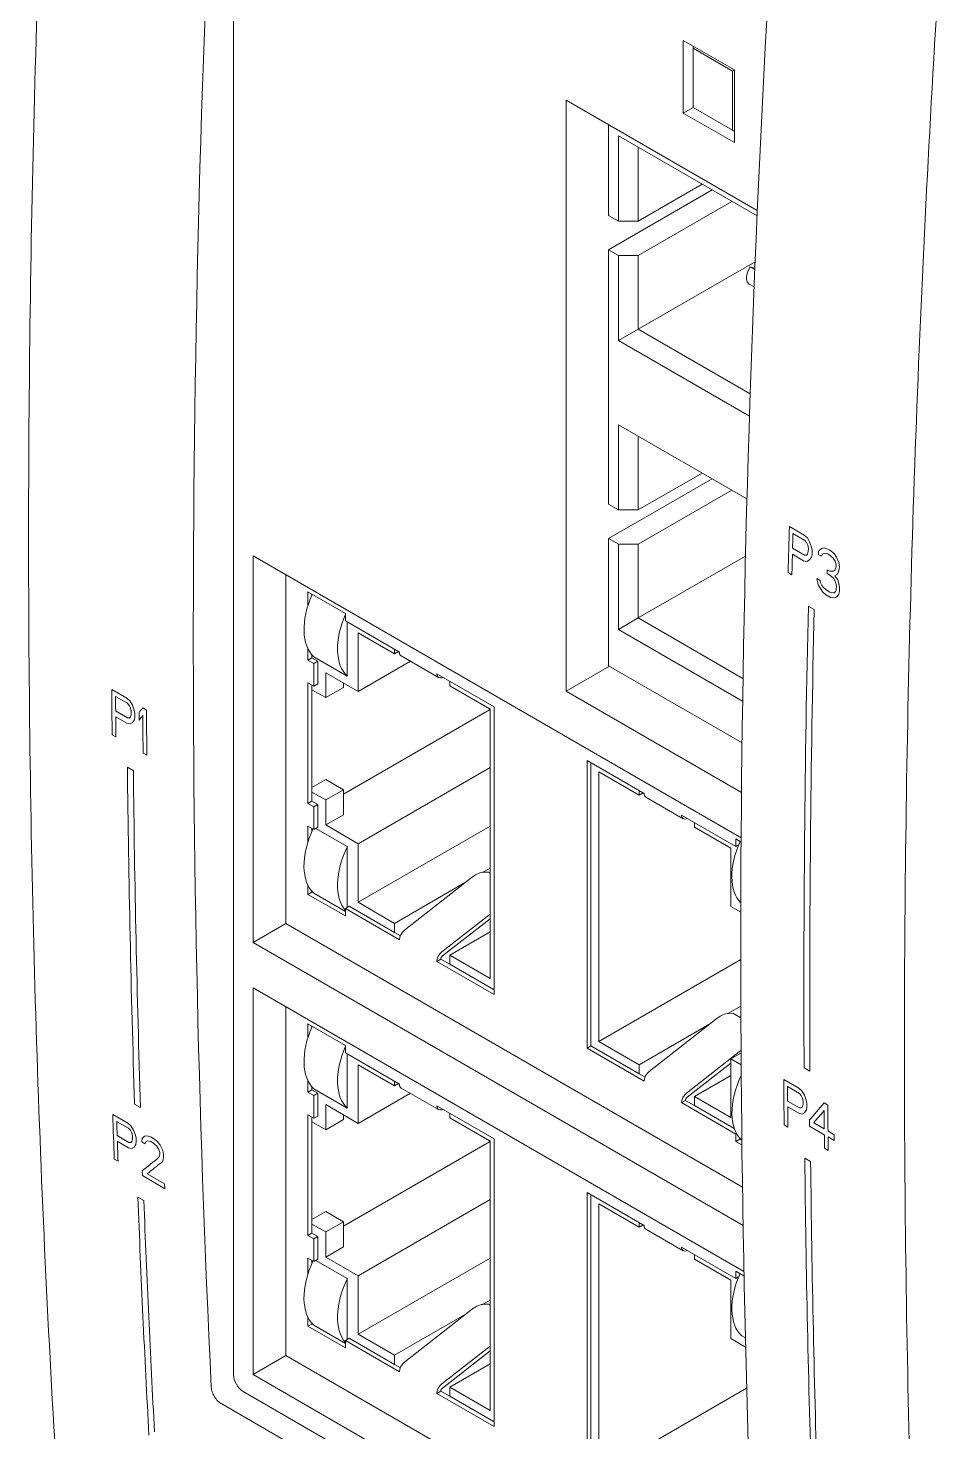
# Model space of a CAD drawing. Header units: inches. Extents: x 9220 to 92460, y -39241 to 4813.
# Drawn here: x 9219.8 to 9252.8, y 4705.9 to 4756.4 of the extents above; entities that cross this region are included whole.
import ezdxf

# ---------------------------------------------------------------- set-up
doc = ezdxf.new("R2010")
doc.units = ezdxf.units.IN
doc.header["$MEASUREMENT"] = 0

# ---------------------------------------------------------------- blocks, each defined once
blk = doc.blocks.new('A$C0f779728')
at = {"lineweight": 0, "extrusion": (-1.66533e-16, 0.816497, 0.57735)}
for p, q in [((2889.403, -499.7902), (2889.403, -502.1979)), ((2890.0391, -500.3118), (2890.0391, -500.4146)), ((2890.1115, -500.3536), (2890.0391, -500.3118)), ((2890.0531, -500.323), (2890.0531, -500.3198)), ((2890.1087, -500.3552), (2890.0531, -500.323)), ((2890.0531, -500.323), (2890.0531, -500.4066)), ((2890.1087, -500.3552), (2890.1115, -500.3536)), ((2890.1087, -500.4388), (2890.1087, -500.3552)), ((2890.1115, -500.4564), (2890.1115, -500.3536)), ((2889.8735, -500.3962), (2889.8735, -501.2319)), ((2890.1437, -500.5522), (2889.8735, -500.3962)), ((2890.0531, -500.4066), (2890.0391, -500.4146)), ((2890.0391, -500.4146), (2890.1115, -500.4564)), ((2890.0531, -500.4066), (2890.1087, -500.4388)), ((2889.9336, -500.5595), (2889.9336, -500.4309)), ((2890.1434, -500.56), (2889.9476, -500.4469)), ((2889.9476, -500.4469), (2889.9476, -500.5675)), ((2890.1087, -500.4388), (2890.1115, -500.4404)), ((2889.9754, -500.463), (2889.9754, -500.5675)), ((2889.9754, -500.5675), (2890.0659, -500.5153)), ((2889.9336, -500.6077), (2890.0798, -500.5233)), ((2889.9754, -500.6157), (2890.1077, -500.5394)), ((2889.9476, -500.5675), (2889.9336, -500.5595)), ((2889.9476, -500.5675), (2889.9754, -500.5675)), ((2889.9476, -500.6157), (2889.9336, -500.6077)), ((2889.9336, -500.9677), (2889.9336, -500.6077)), ((2889.9476, -500.6157), (2889.9476, -500.7363)), ((2889.9476, -500.6157), (2889.9754, -500.6157)), ((2889.9754, -500.6157), (2889.9754, -500.7202)), ((2889.9754, -500.7202), (2890.1406, -500.6248)), ((2890.1334, -500.632), (2890.1311, -500.6369)), ((2890.1403, -500.634), (2890.1334, -500.632)), ((2890.1402, -500.6359), (2890.1334, -500.632)), ((2890.1323, -500.6564), (2890.1392, -500.6604)), ((2889.9476, -500.7363), (2889.9754, -500.7202)), ((2889.9754, -500.7202), (2890.1337, -500.8116)), ((2889.9476, -500.7363), (2890.1326, -500.8431)), ((2890.1291, -500.96), (2889.9476, -500.8552)), ((2889.9476, -500.8552), (2889.9476, -500.9757)), ((2889.9754, -500.8713), (2889.9754, -500.9757)), ((2889.9336, -501.0159), (2890.0798, -500.9315)), ((2889.9754, -500.9757), (2890.0659, -500.9235)), ((2889.9754, -501.024), (2890.1076, -500.9476)), ((2889.9476, -500.9757), (2889.9336, -500.9677)), ((2889.9476, -500.9757), (2889.9754, -500.9757)), ((2890.2102, -501.0113), (2890.1891, -500.9991)), ((2890.1942, -501.0091), (2890.2109, -501.0188)), ((2890.2146, -501.0153), (2890.2102, -501.0113)), ((2889.9476, -501.024), (2889.9336, -501.0159)), ((2889.9336, -501.1959), (2889.9336, -501.0159)), ((2889.9476, -501.024), (2889.9476, -501.1445)), ((2889.9476, -501.024), (2889.9754, -501.024)), ((2889.9754, -501.024), (2889.9754, -501.1284)), ((2890.2104, -501.0396), (2890.1936, -501.0299)), ((2890.2109, -501.0188), (2890.2135, -501.0217)), ((2890.2135, -501.0217), (2890.2152, -501.0255)), ((2890.218, -501.0215), (2890.2146, -501.0153)), ((2890.2152, -501.0255), (2890.216, -501.0302)), ((2890.216, -501.0302), (2890.2159, -501.0343)), ((2890.2205, -501.0285), (2890.218, -501.0215)), ((2890.2213, -501.0332), (2890.2205, -501.0285)), ((2890.2345, -501.03), (2890.2309, -501.0336)), ((2890.2382, -501.0293), (2890.2345, -501.03)), ((2890.2444, -501.0315), (2890.2382, -501.0293)), ((2890.2461, -501.0325), (2890.2444, -501.0315)), ((2890.1208, -501.439), (2889.4309, -501.0407)), ((2889.4309, -501.0407), (2889.4309, -501.5872)), ((2889.9754, -501.1284), (2890.127, -501.0409)), ((2890.1934, -501.0383), (2890.2093, -501.0474)), ((2890.2093, -501.0474), (2890.2137, -501.0486)), ((2890.2131, -501.0397), (2890.2104, -501.0396)), ((2890.2149, -501.038), (2890.2131, -501.0397)), ((2890.2137, -501.0486), (2890.2174, -501.0464)), ((2890.2159, -501.0343), (2890.2149, -501.038)), ((2890.2174, -501.0464), (2890.2202, -501.0424)), ((2890.2202, -501.0424), (2890.2211, -501.0388)), ((2890.2211, -501.0388), (2890.2213, -501.0332)), ((2890.2309, -501.0336), (2890.2298, -501.0386)), ((2890.2298, -501.0386), (2890.2343, -501.0411)), ((2890.2343, -501.0411), (2890.2361, -501.038)), ((2890.2361, -501.038), (2890.2388, -501.0367)), ((2890.2388, -501.0367), (2890.2433, -501.0379)), ((2890.2433, -501.0379), (2890.2468, -501.0399)), ((2890.2523, -501.0374), (2890.2461, -501.0325)), ((2890.2468, -501.0399), (2890.2512, -501.0439)), ((2890.2512, -501.0439), (2890.2538, -501.0482)), ((2890.2557, -501.0422), (2890.2523, -501.0374)), ((2890.2538, -501.0482), (2890.2554, -501.0534)), ((2890.2591, -501.0498), (2890.2557, -501.0422)), ((2890.2598, -501.0559), (2890.2591, -501.0498)), ((2889.4771, -501.5605), (2889.4771, -501.0674)), ((2890.1874, -501.0643), (2890.1927, -501.0674)), ((2890.2427, -501.0601), (2890.2426, -501.0657)), ((2890.2426, -501.0657), (2890.2461, -501.0677)), ((2890.2462, -501.0622), (2890.2427, -501.0601)), ((2890.2461, -501.0677), (2890.2513, -501.0722)), ((2890.2516, -501.0624), (2890.2462, -501.0622)), ((2890.2534, -501.0607), (2890.2516, -501.0624)), ((2890.2532, -501.069), (2890.2568, -501.0669)), ((2890.2575, -501.0743), (2890.2532, -501.069)), ((2890.2553, -501.0561), (2890.2534, -501.0607)), ((2890.2554, -501.0534), (2890.2553, -501.0561)), ((2890.2568, -501.0669), (2890.2587, -501.0637)), ((2890.2587, -501.0637), (2890.2597, -501.0587)), ((2890.2597, -501.0587), (2890.2598, -501.0559)), ((2890.2325, -501.0753), (2890.2281, -501.0728)), ((2890.2281, -501.0728), (2890.2288, -501.0775)), ((2890.2288, -501.0775), (2890.2305, -501.0826)), ((2890.2305, -501.0826), (2890.2331, -501.0869)), ((2890.2333, -501.0786), (2890.2325, -501.0753)), ((2890.2331, -501.0869), (2890.2365, -501.0918)), ((2890.235, -501.0824), (2890.2333, -501.0786)), ((2890.2367, -501.0848), (2890.235, -501.0824)), ((2890.2411, -501.0888), (2890.2367, -501.0848)), ((2890.2464, -501.0918), (2890.2411, -501.0888)), ((2890.2513, -501.0722), (2890.2539, -501.0765)), ((2890.2544, -501.0908), (2890.2526, -501.0926)), ((2890.2539, -501.0765), (2890.2555, -501.083)), ((2890.2554, -501.0886), (2890.2544, -501.0908)), ((2890.2555, -501.083), (2890.2554, -501.0886)), ((2890.2592, -501.0795), (2890.2575, -501.0743)), ((2890.2588, -501.0948), (2890.2598, -501.0911)), ((2890.2599, -501.0856), (2890.2592, -501.0795)), ((2890.2598, -501.0911), (2890.2599, -501.0856)), ((2889.5084, -501.0915), (2889.5613, -501.1221)), ((2889.5084, -501.1109), (2889.5084, -501.0915)), ((2889.514, -501.0948), (2889.514, -501.096)), ((2890.2365, -501.0918), (2890.24, -501.0952)), ((2890.24, -501.0952), (2890.2471, -501.0993)), ((2890.2508, -501.093), (2890.2464, -501.0918)), ((2890.2471, -501.0993), (2890.2506, -501.0999)), ((2890.2506, -501.0999), (2890.2542, -501.0992)), ((2890.2526, -501.0926), (2890.2508, -501.093)), ((2890.2542, -501.0992), (2890.2569, -501.0979)), ((2890.2569, -501.0979), (2890.2588, -501.0948)), ((2889.5613, -501.1221), (2889.5613, -501.1325)), ((2889.9476, -501.1445), (2889.9754, -501.1284)), ((2889.9754, -501.1284), (2890.1235, -501.214)), ((2890.2243, -501.1163), (2890.2159, -501.1115)), ((2889.5613, -501.1325), (2889.6379, -501.1767)), ((2889.5641, -501.2105), (2889.5641, -501.1341)), ((2889.5794, -501.1494), (2889.6309, -501.1791)), ((2889.5794, -501.2322), (2889.5794, -501.1494)), ((2889.9476, -501.1445), (2890.123, -501.2458)), ((2889.5084, -501.188), (2889.5084, -501.1719)), ((2889.514, -501.1848), (2889.5084, -501.188)), ((2889.5084, -501.188), (2889.5167, -501.1928)), ((2889.514, -501.1803), (2889.514, -501.1848)), ((2889.5223, -501.1896), (2889.514, -501.1848)), ((2889.5223, -501.1896), (2889.5167, -501.1928)), ((2889.5641, -501.2105), (2889.5168, -501.1832)), ((2889.5223, -501.1896), (2889.5223, -501.2217)), ((2889.6532, -501.1896), (2889.5794, -501.2322)), ((2889.6309, -501.1727), (2889.6309, -501.1791)), ((2889.6365, -501.1759), (2889.6309, -501.1791)), ((2889.6932, -501.2127), (2889.6403, -501.1821)), ((2889.5168, -501.2249), (2889.5167, -501.1928)), ((2889.5794, -501.2322), (2889.5335, -501.2057)), ((2889.5335, -501.241), (2889.5335, -501.2057)), ((2889.6907, -501.2073), (2889.7715, -501.2539)), ((2889.9348, -501.1966), (2889.8735, -501.2319)), ((2890.1222, -501.3048), (2889.9336, -501.1959)), ((2889.2522, -501.2416), (2889.2311, -501.2294)), ((2889.5084, -501.2201), (2889.5168, -501.2249)), ((2889.5084, -501.3905), (2889.5084, -501.2201)), ((2889.514, -501.2233), (2889.514, -501.2298)), ((2889.514, -501.2298), (2889.5335, -501.241)), ((2889.514, -501.3744), (2889.514, -501.2298)), ((2889.5223, -501.2217), (2889.5168, -501.2249)), ((2889.5585, -501.2266), (2889.5335, -501.241)), ((2889.5585, -501.2201), (2889.5585, -501.2266)), ((2889.6976, -501.2128), (2889.6993, -501.2122)), ((2889.7088, -501.2241), (2889.7088, -501.2177)), ((2889.7088, -501.2241), (2889.7659, -501.2571)), ((2889.2364, -501.2393), (2889.2531, -501.249)), ((2889.2566, -501.2456), (2889.2522, -501.2416)), ((2889.2531, -501.249), (2889.2558, -501.2519)), ((2889.2602, -501.2517), (2889.2566, -501.2456)), ((2889.8735, -501.2319), (2890.1214, -501.3751)), ((2889.2533, -501.2694), (2889.2365, -501.2597)), ((2889.2366, -501.2679), (2889.2525, -501.2771)), ((2889.2559, -501.2696), (2889.2533, -501.2694)), ((2889.2558, -501.2519), (2889.2576, -501.2556)), ((2889.2577, -501.2679), (2889.2559, -501.2696)), ((2889.2576, -501.2556), (2889.2585, -501.2602)), ((2889.2585, -501.2643), (2889.2577, -501.2679)), ((2889.2585, -501.2602), (2889.2585, -501.2643)), ((2889.2629, -501.2587), (2889.2602, -501.2517)), ((2889.2638, -501.2633), (2889.2629, -501.2587)), ((2889.263, -501.2723), (2889.2638, -501.2687)), ((2889.2638, -501.2687), (2889.2638, -501.2633)), ((2889.2801, -501.2585), (2889.2748, -501.2555)), ((2889.5585, -501.3776), (2889.7651, -501.2584)), ((2889.7651, -501.2566), (2889.7651, -501.2584)), ((2889.7651, -501.2584), (2889.7659, -501.2589)), ((2889.7659, -501.2571), (2889.7659, -501.638)), ((2889.7715, -501.2539), (2889.7715, -501.6605)), ((2889.2525, -501.2771), (2889.2569, -501.2782)), ((2889.2569, -501.2782), (2889.2604, -501.2762)), ((2889.2604, -501.2762), (2889.263, -501.2723)), ((2889.2315, -501.2934), (2889.2368, -501.2965)), ((2889.2753, -501.3195), (2889.2806, -501.3225)), ((2889.2615, -501.3441), (2889.2532, -501.3393)), ((2889.7659, -501.3399), (2889.5794, -501.4476)), ((2889.903, -501.3298), (2889.9838, -501.3764)), ((2889.903, -501.7365), (2889.903, -501.3298)), ((2889.9086, -501.333), (2889.9086, -501.7333)), ((2889.9199, -501.346), (2889.9769, -501.3789)), ((2889.9199, -501.7269), (2889.9199, -501.346)), ((2889.5335, -501.3567), (2889.514, -501.368)), ((2889.5585, -501.3712), (2889.5335, -501.3567)), ((2889.514, -501.3873), (2889.5084, -501.3905)), ((2889.5335, -501.3857), (2889.514, -501.3744)), ((2889.514, -501.3744), (2889.514, -501.3873)), ((2889.5223, -501.3921), (2889.514, -501.3873)), ((2889.5585, -501.3712), (2889.5335, -501.3857)), ((2889.5335, -501.421), (2889.5335, -501.3857)), ((2889.5585, -501.3712), (2889.5585, -501.4066)), ((2889.9769, -501.3725), (2889.9769, -501.3789)), ((2889.9825, -501.3757), (2889.9769, -501.3789)), ((2890.0391, -501.4124), (2889.9862, -501.3818)), ((2889.5084, -501.3905), (2889.5168, -501.3953)), ((2889.5223, -501.3921), (2889.5168, -501.3953)), ((2889.5168, -501.4275), (2889.5168, -501.3953)), ((2889.5223, -501.3921), (2889.5223, -501.4243)), ((2889.5585, -501.4066), (2889.5335, -501.421)), ((2890.0366, -501.407), (2890.1133, -501.4513)), ((2889.5084, -501.4226), (2889.5168, -501.4275)), ((2889.5084, -501.4452), (2889.5084, -501.4226)), ((2889.514, -501.4259), (2889.514, -501.4303)), ((2889.5223, -501.4243), (2889.5168, -501.4275)), ((2889.5195, -501.4259), (2889.5641, -501.4516)), ((2889.5335, -501.421), (2889.5794, -501.4476)), ((2889.7659, -501.4226), (2889.5794, -501.5303)), ((2890.0435, -501.4125), (2890.0452, -501.4119)), ((2890.0549, -501.4239), (2890.0549, -501.4175)), ((2890.0549, -501.4239), (2890.1064, -501.4537)), ((2889.5794, -501.5303), (2889.5794, -501.4476)), ((2890.1133, -501.4408), (2890.1208, -501.4451)), ((2890.1133, -501.4513), (2890.1133, -501.4408)), ((2890.1189, -501.444), (2890.1189, -501.4452)), ((2889.5641, -501.5376), (2889.5641, -501.4516)), ((2890.1064, -501.4537), (2890.1064, -501.5364)), ((2890.1174, -501.4489), (2890.1133, -501.4513)), ((2889.7659, -501.4821), (2889.7559, -501.4879)), ((2889.7635, -501.4875), (2889.7571, -501.4878)), ((2889.7659, -501.489), (2889.7635, -501.4875)), ((2889.5084, -501.5191), (2889.5084, -501.5062)), ((2889.7323, -501.5015), (2889.6309, -501.5601)), ((2889.7413, -501.4945), (2889.6448, -501.5699)), ((2889.514, -501.5159), (2889.5084, -501.5191)), ((2889.5613, -501.5496), (2889.5084, -501.5191)), ((2889.514, -501.5147), (2889.514, -501.5159)), ((2889.514, -501.5159), (2889.5168, -501.5175)), ((2889.5613, -501.5432), (2889.5168, -501.5175)), ((2889.5669, -501.536), (2889.5613, -501.5392)), ((2889.5613, -501.5392), (2889.5613, -501.5496)), ((2889.6379, -501.5834), (2889.5613, -501.5392)), ((2889.5669, -501.536), (2889.6309, -501.5729)), ((2889.6309, -501.5601), (2889.5794, -501.5303)), ((2889.7659, -501.5471), (2889.6976, -501.6004)), ((2890.1203, -501.5445), (2890.1064, -501.5364)), ((2889.4309, -501.5872), (2889.4771, -501.5605)), ((2890.1227, -501.9332), (2889.4771, -501.5605)), ((2889.6309, -501.5601), (2889.6309, -501.5729)), ((2889.6986, -501.6062), (2889.7659, -501.5536)), ((2889.4309, -501.5872), (2890.1236, -501.9871)), ((2889.6391, -501.5776), (2889.6309, -501.5729)), ((2889.7659, -501.5721), (2889.7088, -501.6051)), ((2889.7659, -501.638), (2889.7088, -501.6051)), ((2889.7088, -501.6179), (2889.7088, -501.6051)), ((2889.6963, -501.6107), (2889.6907, -501.6139)), ((2889.7715, -501.6605), (2889.6907, -501.6139)), ((2889.7088, -501.6179), (2889.6963, -501.6107)), ((2889.7088, -501.6179), (2889.7715, -501.6541)), ((2890.1203, -501.6112), (2889.9199, -501.7269)), ((2890.1248, -502.0521), (2889.4309, -501.6514)), ((2889.4309, -501.6514), (2889.4309, -502.1979)), ((2889.4771, -502.1712), (2889.4771, -501.6781)), ((2890.1204, -501.677), (2890.1022, -501.6875)), ((2889.5084, -501.7023), (2889.5613, -501.7329)), ((2889.5084, -501.7216), (2889.5084, -501.7023)), ((2889.514, -501.7055), (2889.514, -501.7067)), ((2890.0774, -501.7018), (2889.9769, -501.7599)), ((2890.0872, -501.6942), (2889.9907, -501.7696)), ((2890.1093, -501.6872), (2890.103, -501.6875)), ((2890.1205, -501.6937), (2890.1093, -501.6872)), ((2889.5613, -501.7329), (2889.5613, -501.7433)), ((2889.5613, -501.7433), (2889.6379, -501.7875)), ((2889.5641, -501.8213), (2889.5641, -501.7449)), ((2889.9086, -501.7333), (2889.903, -501.7365)), ((2889.9838, -501.7831), (2889.903, -501.7365)), ((2889.9086, -501.7333), (2889.9769, -501.7727)), ((2889.9769, -501.7599), (2889.9199, -501.7269)), ((2890.1207, -501.7399), (2890.0435, -501.8001)), ((2890.1207, -501.7435), (2890.1064, -501.7518)), ((2889.5794, -501.7602), (2889.6309, -501.7899)), ((2889.5794, -501.8429), (2889.5794, -501.7602)), ((2889.9769, -501.7599), (2889.9769, -501.7727)), ((2890.0445, -501.8059), (2890.1064, -501.7576)), ((2890.1064, -501.7518), (2890.1064, -501.8346)), ((2890.1064, -501.7518), (2890.1208, -501.7602)), ((2890.2098, -501.7642), (2890.2182, -501.7691)), ((2889.5084, -501.7987), (2889.5084, -501.7827)), ((2889.6309, -501.7835), (2889.6309, -501.7899)), ((2889.985, -501.7774), (2889.9769, -501.7727)), ((2890.1064, -501.7751), (2890.0549, -501.8049)), ((2890.2023, -501.7932), (2890.1812, -501.781)), ((2889.514, -501.7955), (2889.5084, -501.7987)), ((2889.5084, -501.7987), (2889.5167, -501.8035)), ((2889.514, -501.7911), (2889.514, -501.7955)), ((2889.5223, -501.8003), (2889.514, -501.7955)), ((2889.5223, -501.8003), (2889.5167, -501.8035)), ((2889.5168, -501.8357), (2889.5167, -501.8035)), ((2889.5641, -501.8213), (2889.5168, -501.7939)), ((2889.5223, -501.8003), (2889.5223, -501.8325)), ((2889.6532, -501.8003), (2889.5794, -501.8429)), ((2889.6365, -501.7867), (2889.6309, -501.7899)), ((2889.6932, -501.8234), (2889.6403, -501.7929)), ((2890.1064, -501.8346), (2890.0549, -501.8049)), ((2890.0549, -501.8177), (2890.0549, -501.8049)), ((2890.1865, -501.7908), (2890.2032, -501.8005)), ((2890.2067, -501.7971), (2890.2023, -501.7932)), ((2890.2032, -501.8005), (2890.2059, -501.8034)), ((2890.2059, -501.8034), (2890.2077, -501.8071)), ((2890.2103, -501.8032), (2890.2067, -501.7971)), ((2890.213, -501.8102), (2890.2103, -501.8032)), ((2889.2633, -501.8156), (2889.2717, -501.8204)), ((2889.5794, -501.8429), (2889.5335, -501.8164)), ((2889.5335, -501.8518), (2889.5335, -501.8164)), ((2889.6907, -501.818), (2889.7715, -501.8646)), ((2889.6976, -501.8235), (2889.6993, -501.8229)), ((2890.0366, -501.8136), (2890.0422, -501.8104)), ((2890.1133, -501.8579), (2890.0366, -501.8136)), ((2890.0549, -501.8177), (2890.0422, -501.8104)), ((2890.0549, -501.8177), (2890.1112, -501.8502)), ((2890.2034, -501.821), (2890.1866, -501.8113)), ((2890.1867, -501.8195), (2890.2026, -501.8286)), ((2890.206, -501.8211), (2890.2034, -501.821)), ((2890.2078, -501.8194), (2890.206, -501.8211)), ((2890.2077, -501.8071), (2890.2086, -501.8117)), ((2890.2086, -501.8158), (2890.2078, -501.8194)), ((2890.2086, -501.8117), (2890.2086, -501.8158)), ((2890.2105, -501.8278), (2890.2131, -501.8238)), ((2890.2139, -501.8148), (2890.213, -501.8102)), ((2890.2131, -501.8238), (2890.2139, -501.8203)), ((2890.2139, -501.8203), (2890.2139, -501.8148)), ((2890.2435, -501.817), (2890.2382, -501.814)), ((2889.2536, -501.8425), (2889.2324, -501.8303)), ((2889.2379, -501.8401), (2889.2547, -501.8497)), ((2889.258, -501.8464), (2889.2536, -501.8425)), ((2889.5084, -501.8309), (2889.5168, -501.8357)), ((2889.5084, -502.0013), (2889.5084, -501.8309)), ((2889.514, -501.8341), (2889.514, -501.8405)), ((2889.514, -501.8405), (2889.5335, -501.8518)), ((2889.514, -501.9852), (2889.514, -501.8405)), ((2889.5223, -501.8325), (2889.5168, -501.8357)), ((2889.5585, -501.8373), (2889.5335, -501.8518)), ((2889.5585, -501.8309), (2889.5585, -501.8373)), ((2889.7088, -501.8349), (2889.7088, -501.8285)), ((2889.7088, -501.8349), (2889.7659, -501.8679)), ((2890.1817, -501.845), (2890.1869, -501.8481)), ((2890.2026, -501.8286), (2890.207, -501.8298)), ((2890.207, -501.8298), (2890.2105, -501.8278)), ((2890.2385, -501.8508), (2890.2235, -501.8421)), ((2889.2554, -501.8698), (2889.2386, -501.8602)), ((2889.2547, -501.8497), (2889.2574, -501.8526)), ((2889.2574, -501.8526), (2889.2592, -501.8563)), ((2889.2617, -501.8525), (2889.258, -501.8464)), ((2889.2592, -501.8563), (2889.2602, -501.8608)), ((2889.2604, -501.8649), (2889.2596, -501.8684)), ((2889.2602, -501.8608), (2889.2604, -501.8649)), ((2889.2645, -501.8594), (2889.2617, -501.8525)), ((2889.2655, -501.8639), (2889.2645, -501.8594)), ((2889.2657, -501.8692), (2889.2655, -501.8639)), ((2889.2742, -501.8643), (2889.2735, -501.8691)), ((2889.2775, -501.8609), (2889.2742, -501.8643)), ((2889.281, -501.8603), (2889.2775, -501.8609)), ((2889.2871, -501.8625), (2889.281, -501.8603)), ((2889.2906, -501.8645), (2889.2871, -501.8625)), ((2889.296, -501.8689), (2889.2906, -501.8645)), ((2889.7715, -501.8646), (2889.7715, -502.2713)), ((2890.1143, -501.8573), (2890.1133, -501.8579)), ((2890.1133, -501.8683), (2890.1133, -501.8579)), ((2890.1189, -501.8651), (2890.1133, -501.8683)), ((2890.1189, -501.8639), (2890.1189, -501.8651)), ((2890.1189, -501.8651), (2890.1217, -501.8667)), ((2890.2174, -501.8467), (2890.2385, -501.8589)), ((2890.2526, -501.8589), (2890.2438, -501.8538)), ((2890.2438, -501.862), (2890.2526, -501.8671)), ((2889.2389, -501.8682), (2889.2548, -501.8774)), ((2889.2548, -501.8774), (2889.2591, -501.8786)), ((2889.258, -501.87), (2889.2554, -501.8698)), ((2889.2596, -501.8684), (2889.258, -501.87)), ((2889.2591, -501.8786), (2889.2625, -501.8766)), ((2889.2625, -501.8766), (2889.265, -501.8728)), ((2889.265, -501.8728), (2889.2657, -501.8692)), ((2889.2735, -501.8691), (2889.2779, -501.8717)), ((2889.2779, -501.8717), (2889.2795, -501.8687)), ((2889.2795, -501.8687), (2889.2821, -501.8675)), ((2889.2821, -501.8675), (2889.2864, -501.8687)), ((2889.2864, -501.8687), (2889.29, -501.8707)), ((2889.29, -501.8707), (2889.2944, -501.8746)), ((2889.2944, -501.8746), (2889.2972, -501.8788)), ((2889.2996, -501.8737), (2889.296, -501.8689)), ((2889.2972, -501.8788), (2889.2991, -501.8839)), ((2889.2991, -501.8839), (2889.2992, -501.8866)), ((2889.3033, -501.8811), (2889.2996, -501.8737)), ((2889.3043, -501.8869), (2889.3033, -501.8811)), ((2889.5585, -501.9884), (2889.7651, -501.8691)), ((2889.7651, -501.8674), (2889.7651, -501.8691)), ((2889.7651, -501.8691), (2889.7659, -501.8696)), ((2889.7659, -501.8679), (2889.7659, -502.2488)), ((2890.1219, -501.8733), (2890.1133, -501.8683)), ((2890.1218, -501.8668), (2890.1217, -501.8667)), ((2890.2387, -501.878), (2890.244, -501.881)), ((2889.2346, -501.8933), (2889.2399, -501.8963)), ((2889.2992, -501.8866), (2889.2976, -501.8909)), ((2889.3021, -501.8975), (2889.3037, -501.8945)), ((2889.3037, -501.8945), (2889.3044, -501.8896)), ((2889.3044, -501.8896), (2889.3043, -501.8869)), ((2890.2192, -501.897), (2890.2108, -501.8922)), ((2889.2741, -501.9102), (2889.2743, -501.9168)), ((2889.2743, -501.9168), (2889.3061, -501.9352)), ((2889.3058, -501.9285), (2889.2811, -501.9142)), ((2889.3061, -501.9352), (2889.3058, -501.9285)), ((2889.903, -501.9406), (2889.9838, -501.9872)), ((2889.903, -502.3472), (2889.903, -501.9406)), ((2889.9086, -501.9438), (2889.9086, -502.344)), ((2889.2763, -501.9519), (2889.268, -501.9471)), ((2889.7659, -501.9506), (2889.5794, -502.0583)), ((2889.9199, -501.9567), (2889.9769, -501.9897)), ((2889.9199, -502.3377), (2889.9199, -501.9567)), ((2889.5335, -501.9675), (2889.514, -501.9788)), ((2889.5585, -501.982), (2889.5335, -501.9675)), ((2889.5585, -501.982), (2889.5335, -501.9964)), ((2889.5585, -501.982), (2889.5585, -502.0173)), ((2889.9769, -501.9833), (2889.9769, -501.9897)), ((2889.514, -501.9981), (2889.5084, -502.0013)), ((2889.5084, -502.0013), (2889.5168, -502.0061)), ((2889.5335, -501.9964), (2889.514, -501.9852)), ((2889.514, -501.9852), (2889.514, -501.9981)), ((2889.5223, -502.0029), (2889.514, -501.9981)), ((2889.5223, -502.0029), (2889.5168, -502.0061)), ((2889.5223, -502.0029), (2889.5223, -502.035)), ((2889.5335, -502.0318), (2889.5335, -501.9964)), ((2889.9825, -501.9865), (2889.9769, -501.9897)), ((2890.0391, -502.0231), (2889.9862, -501.9926)), ((2889.5168, -502.0382), (2889.5168, -502.0061)), ((2889.5585, -502.0173), (2889.5335, -502.0318)), ((2890.0366, -502.0177), (2890.1133, -502.062)), ((2890.0435, -502.0233), (2890.0452, -502.0227)), ((2889.5084, -502.0334), (2889.5168, -502.0382)), ((2889.5084, -502.0559), (2889.5084, -502.0334)), ((2889.514, -502.0366), (2889.514, -502.0411)), ((2889.5223, -502.035), (2889.5168, -502.0382)), ((2889.5195, -502.0366), (2889.5641, -502.0623)), ((2889.5335, -502.0318), (2889.5794, -502.0583)), ((2889.7659, -502.0334), (2889.5794, -502.1411)), ((2890.0549, -502.0347), (2890.0549, -502.0283)), ((2890.0549, -502.0347), (2890.1064, -502.0644)), ((2889.5641, -502.1483), (2889.5641, -502.0623)), ((2889.5794, -502.1411), (2889.5794, -502.0583)), ((2890.1133, -502.0516), (2890.1249, -502.0583)), ((2890.1133, -502.062), (2890.1133, -502.0516)), ((2890.1174, -502.0597), (2890.1133, -502.062)), ((2890.1189, -502.0548), (2890.1189, -502.056)), ((2890.1064, -502.0644), (2890.1064, -502.1472)), ((2889.7659, -502.0929), (2889.7559, -502.0986)), ((2889.7635, -502.0983), (2889.7571, -502.0986)), ((2889.7659, -502.0997), (2889.7635, -502.0983)), ((2889.5084, -502.1298), (2889.5084, -502.117)), ((2889.7323, -502.1123), (2889.6309, -502.1708)), ((2889.7413, -502.1053), (2889.6448, -502.1807)), ((2889.514, -502.1266), (2889.5084, -502.1298)), ((2889.5613, -502.1604), (2889.5084, -502.1298)), ((2889.514, -502.1254), (2889.514, -502.1266)), ((2889.514, -502.1266), (2889.5168, -502.1282)), ((2889.5613, -502.154), (2889.5168, -502.1282)), ((2889.6309, -502.1708), (2889.5794, -502.1411)), ((2889.5669, -502.1467), (2889.5613, -502.1499)), ((2889.5613, -502.1499), (2889.5613, -502.1604)), ((2889.6379, -502.1941), (2889.5613, -502.1499)), ((2889.5669, -502.1467), (2889.6309, -502.1837)), ((2889.7659, -502.1579), (2889.6976, -502.2112)), ((2890.1272, -502.1592), (2890.1064, -502.1472)), ((2890.1269, -502.1462), (2890.1217, -502.1432)), ((2889.4309, -502.1979), (2889.4771, -502.1712)), ((2890.1407, -502.5544), (2889.4771, -502.1712)), ((2889.6309, -502.1708), (2889.6309, -502.1837)), ((2889.6986, -502.217), (2889.7659, -502.1644)), ((2889.4309, -502.1979), (2890.1432, -502.6092)), ((2889.6391, -502.1884), (2889.6309, -502.1837)), ((2889.7659, -502.1829), (2889.7088, -502.2158)), ((2889.4169, -502.222), (2890.1447, -502.6422)), ((2889.6963, -502.2215), (2889.6907, -502.2247)), ((2889.7088, -502.2287), (2889.6963, -502.2215)), ((2889.7659, -502.2488), (2889.7088, -502.2158)), ((2889.7088, -502.2287), (2889.7088, -502.2158)), ((2890.1287, -502.2171), (2889.9199, -502.3377)), ((2889.3865, -502.2396), (2890.1325, -502.6704)), ((2889.7715, -502.2713), (2889.6907, -502.2247)), ((2889.7088, -502.2287), (2889.7715, -502.2649))]:
    blk.add_line(p, q, dxfattribs=at)
at = {"lineweight": 0}
for centre, major_axis, ratio, start_param, end_param in [((2906.4672, -491.269), (-12.1063, -20.9687), 0.57735, -0.852929, -0.730899), ((2890.1417, -500.6401), (-0.0094, -0.0164), 0.57735, -1.43117, 0), ((2907.3012, -491.7513), (-12.1063, -20.9687), 0.57735, -0.817368, -0.814116), ((2907.3305, -491.7682), (-12.1063, -20.9687), 0.57735, -0.812604, -0.779761), ((2889.6462, -501.1719), (-0.0059, -0.0102), 0.57735, -0.785788, 0), ((2889.6991, -501.2025), (-0.0059, -0.0102), 0.57735, -0.785834, 0.611243), ((2906.3515, -491.203), (-12.1063, -20.9687), 0.57735, -0.778218, -0.774967), ((2902.1116, -493.7348), (7.7022, 18.1239), 0.567008, -4.060311, -4.059672), ((2906.3953, -491.2283), (-12.1063, -20.9687), 0.57735, -0.777626, -0.774928), ((2906.3728, -491.2153), (-12.1063, -20.9687), 0.57735, -0.773257, -0.748862), ((2889.9921, -501.3716), (-0.0059, -0.0102), 0.57735, -0.785398, 0), ((2890.045, -501.4022), (-0.0059, -0.0102), 0.57735, -0.785398, 0.610936), ((2890.1733, -501.456), (-0.0463, -0.0802), 0.57735, -1.388694, -0.154476), ((2889.7459, -501.5219), (0.0187, 0.0324), 0.57735, 0.348894, 0.960103), ((2889.6462, -501.5786), (-0.0059, -0.0102), 0.57735, -2.182039, -0.785008), ((2889.6991, -501.6091), (-0.0059, -0.0102), 0.57735, -2.182039, -0.785008), ((2890.0918, -501.7216), (0.0187, 0.0324), 0.57735, 0.348894, 0.960103), ((2889.9921, -501.7783), (-0.0059, -0.0102), 0.57735, -2.181739, -0.785398), ((2890.1733, -501.7904), (-0.0463, -0.0802), 0.57735, -1.430788, -0.121279), ((2907.3016, -491.7515), (-12.1063, -20.9687), 0.57735, -0.778065, -0.774811), ((2889.6462, -501.7827), (-0.0059, -0.0102), 0.57735, -0.785788, 0), ((2890.045, -501.8088), (-0.0059, -0.0102), 0.57735, -2.181739, -0.785398), ((2889.6991, -501.8132), (-0.0059, -0.0102), 0.57735, -0.785834, 0.611243), ((2914.8392, -487.3818), (-27.8258, -20.9106), 0.160384, -0.619587, -0.618029), ((2907.3586, -491.7845), (-12.1063, -20.9687), 0.57735, -0.777509, -0.776194), ((2906.3408, -491.1968), (-12.1063, -20.9687), 0.57735, -0.747149, -0.743897), ((2897.568, -497.519), (2.9884, 13.5168), 0.496903, -4.27971, -4.279076), ((2907.7967, -491.5264), (-12.5733, -21.2381), 0.577111, -0.763151, -0.762194), ((2918.2638, -483.8201), (-33.9095, -23.0721), 0.059475, -0.588532, -0.587202), ((2907.3305, -491.7682), (-12.1063, -20.9687), 0.57735, -0.773257, -0.748862), ((2906.3728, -491.2153), (-12.1063, -20.9687), 0.57735, -0.742069, -0.724567), ((2889.9921, -501.9824), (-0.0059, -0.0102), 0.57735, -0.785398, 0), ((2890.045, -502.0129), (-0.0059, -0.0102), 0.57735, -0.785398, 0.610936), ((2890.1733, -502.0668), (-0.0463, -0.0802), 0.57735, -1.388695, -0.121279), ((2889.7459, -502.1327), (0.0187, 0.0324), 0.57735, 0.348894, 0.960103), ((2889.6462, -502.1893), (-0.0059, -0.0102), 0.57735, -2.182039, -0.785008), ((2889.417, -502.206), (0.0098, -0.017), 0.57735, -2.355764, -0.785543), ((2889.6991, -502.2199), (-0.0059, -0.0102), 0.57735, -2.182039, -0.785008)]:
    blk.add_ellipse(centre, major_axis=major_axis, ratio=ratio, start_param=start_param, end_param=end_param, dxfattribs=at)
at = {"lineweight": 0, "extrusion": (-1.71978e-16, 3.51927e-17, -1)}
blk.add_ellipse((2907.2412, -491.7158), major_axis=(12.1063, 20.9687), ratio=0.57735, start_param=-2.410693, end_param=-2.288663, dxfattribs=at)
at = {"lineweight": 0, "extrusion": (-3.67745e-16, 8.53356e-17, -1)}
blk.add_ellipse((2907.4223, -491.6917), major_axis=(12.2279, 21.0374), ratio=0.577464, start_param=-2.328974, end_param=-2.327939, dxfattribs=at)
at = {"lineweight": 0, "extrusion": (-2.2377e-16, 9.9638e-19, -1)}
blk.add_ellipse((2907.3065, -491.7544), major_axis=(12.1063, 20.9687), ratio=0.57735, start_param=-2.327477, end_param=-2.326024, dxfattribs=at)
at = {"lineweight": 0, "extrusion": (-1.64541e-16, 1.59096e-16, -1)}
blk.add_ellipse((2889.5683, -501.1068), major_axis=(-0.0463, -0.0802), ratio=0.57735, start_param=0.121279, end_param=1.388694, dxfattribs=at)
at = {"lineweight": 0, "extrusion": (-1.96015e-16, 4.90704e-17, -1)}
blk.add_ellipse((2889.6157, -501.1341), major_axis=(-0.0463, -0.0802), ratio=0.57735, start_param=0.121279, end_param=1.377143, dxfattribs=at)
at = {"lineweight": 0, "extrusion": (-1.28814e-17, 1.99733e-16, -1)}
blk.add_ellipse((2907.3388, -491.773), major_axis=(12.1063, 20.9687), ratio=0.57735, start_param=-2.361832, end_param=-2.328989, dxfattribs=at)
at = {"lineweight": 0, "extrusion": (0, 0, -1)}
blk.add_ellipse((2906.187, -491.3057), major_axis=(11.9258, 20.8636), ratio=0.577383, start_param=-2.359776, end_param=-2.358733, dxfattribs=at)
at = {"lineweight": 0, "extrusion": (-1.01592e-16, 3.79148e-16, -1)}
blk.add_ellipse((2906.3568, -491.206), major_axis=(12.1063, 20.9687), ratio=0.57735, start_param=-2.366626, end_param=-2.365173, dxfattribs=at)
at = {"lineweight": 0, "extrusion": (-4.15266e-16, 5.92796e-16, -1)}
blk.add_ellipse((2905.7793, -491.5865), major_axis=(19.3978, 15.9396), ratio=0.181451, start_param=-2.423394, end_param=-2.422901, dxfattribs=at)
at = {"lineweight": 0, "extrusion": (-5.55112e-17, -9.61481e-17, -1)}
blk.add_ellipse((2906.4006, -491.2313), major_axis=(12.1063, 20.9687), ratio=0.57735, start_param=-2.366665, end_param=-2.363413, dxfattribs=at)
at = {"lineweight": 0, "extrusion": (-1.36785e-16, 2.0717e-16, -1)}
for centre in [(2906.3812, -491.2201), (2907.3388, -491.773)]:
    blk.add_ellipse(centre, major_axis=(12.1063, 20.9687), ratio=0.57735, start_param=-2.392731, end_param=-2.368335, dxfattribs=at)
at = {"lineweight": 0, "extrusion": (-1.99733e-16, -1.28814e-17, -1)}
blk.add_ellipse((2889.5683, -501.4411), major_axis=(-0.0463, -0.0802), ratio=0.57735, start_param=0.121279, end_param=1.419176, dxfattribs=at)
at = {"lineweight": 0, "extrusion": (-1.68259e-16, 9.71445e-17, -1)}
blk.add_ellipse((2889.6157, -501.4684), major_axis=(-0.0463, -0.0802), ratio=0.57735, start_param=0.193651, end_param=1.449517, dxfattribs=at)
at = {"lineweight": 0, "extrusion": (-2.95881e-16, 4.26297e-17, -1)}
blk.add_ellipse((2889.6991, -501.6091), major_axis=(0.00196, 0.00339), ratio=0.57735, start_param=-2.359862, end_param=-0.954672, dxfattribs=at)
at = {"lineweight": 0, "extrusion": (-3.162e-16, 1.18459e-16, -1)}
blk.add_ellipse((2889.5683, -501.7175), major_axis=(-0.0463, -0.0802), ratio=0.57735, start_param=0.121279, end_param=1.388695, dxfattribs=at)
at = {"lineweight": 0, "extrusion": (-1.03585e-16, -6.83926e-17, -1)}
blk.add_ellipse((2889.6157, -501.7449), major_axis=(-0.0463, -0.0802), ratio=0.57735, start_param=0.121279, end_param=1.377143, dxfattribs=at)
at = {"lineweight": 0, "extrusion": (-9.53843e-17, 5.68136e-17, -1)}
blk.add_ellipse((2907.8537, -491.4337), major_axis=(12.6892, 21.3038), ratio=0.577059, start_param=-2.380609, end_param=-2.379587, dxfattribs=at)
at = {"lineweight": 0, "extrusion": (-9.61481e-17, 5.55112e-17, -1)}
blk.add_ellipse((2890.045, -501.8088), major_axis=(0.00196, 0.00339), ratio=0.57735, start_param=-2.359852, end_param=-0.954672, dxfattribs=at)
at = {"lineweight": 0, "extrusion": (-1.20185e-16, 6.93889e-17, -1)}
for centre, start_param, end_param in [((2907.3069, -491.7546), -2.366782, -2.365328), ((2906.3812, -491.2201), -2.416537, -2.399524)]:
    blk.add_ellipse(centre, major_axis=(12.1063, 20.9687), ratio=0.57735, start_param=start_param, end_param=end_param, dxfattribs=at)
at = {"lineweight": 0, "extrusion": (-2.21773e-16, 3.88733e-16, -1)}
blk.add_ellipse((2914.9411, -487.3231), major_axis=(27.9721, 20.9486), ratio=0.157867, start_param=-2.523824, end_param=-2.52273, dxfattribs=at)
at = {"lineweight": 0, "extrusion": (-9.24296e-17, 1.17463e-16, -1)}
for centre, start_param, end_param in [((2907.3639, -491.7875), -2.365399, -2.36353), ((2906.3461, -491.1999), -2.397695, -2.396243)]:
    blk.add_ellipse(centre, major_axis=(12.1063, 20.9687), ratio=0.57735, start_param=start_param, end_param=end_param, dxfattribs=at)
at = {"lineweight": 0, "extrusion": (-2.06781e-16, 2.50565e-16, -1)}
blk.add_ellipse((2906.6858, -490.9883), major_axis=(12.4714, 21.1845), ratio=0.57685, start_param=-2.40561, end_param=-2.404582, dxfattribs=at)
at = {"lineweight": 0, "extrusion": (-2.1967e-16, 6.42664e-17, -1)}
blk.add_ellipse((2907.6028, -491.6469), major_axis=(12.3607, 21.116), ratio=0.577242, start_param=-2.373702, end_param=-2.37274, dxfattribs=at)
at = {"lineweight": 0, "extrusion": (-8.11598e-17, 9.39176e-17, -1)}
blk.add_ellipse((2902.8642, -494.4446), major_axis=(7.4743, 17.9534), ratio=0.565857, start_param=-2.216306, end_param=-2.215822, dxfattribs=at)
at = {"lineweight": 0, "extrusion": (-1.243e-15, 2.04082e-15, -1)}
blk.add_ellipse((2918.6189, -483.6039), major_axis=(34.4095, 23.216), ratio=0.053502, start_param=-2.554608, end_param=-2.553445, dxfattribs=at)
at = {"lineweight": 0, "extrusion": (-3.23637e-16, -5.44432e-18, -1)}
blk.add_ellipse((2889.5683, -502.0519), major_axis=(-0.0463, -0.0802), ratio=0.57735, start_param=0.121281, end_param=1.419177, dxfattribs=at)
at = {"lineweight": 0, "extrusion": (-1.60822e-16, 2.21048e-16, -1)}
blk.add_ellipse((2889.6157, -502.0792), major_axis=(-0.0463, -0.0802), ratio=0.57735, start_param=0.193651, end_param=1.449517, dxfattribs=at)
at = {"lineweight": 0, "extrusion": (-1.16467e-16, 1.31341e-16, -1)}
blk.add_ellipse((2889.6991, -502.2199), major_axis=(0.00196, 0.00339), ratio=0.57735, start_param=-2.359862, end_param=-0.954672, dxfattribs=at)
at = {"lineweight": 0}
for points, knots in [([(2889.1693, -499.3878), (2889.1544, -499.6087), (2889.1425, -499.8281), (2889.1246, -500.2638), (2889.1187, -500.4802), (2889.1127, -500.9095), (2889.1127, -501.1225), (2889.1187, -501.5449), (2889.1246, -501.7544), (2889.1425, -502.1695), (2889.1544, -502.3752), (2889.1693, -502.5789)], [3.0608019, 3.0608019, 3.0608019, 3.0608019, 3.0931182, 3.0931182, 3.1254345, 3.1254345, 3.1577508, 3.1577508, 3.1900671, 3.1900671, 3.2223834, 3.2223834, 3.2223834, 3.2223834]), ([(2890.4076, -500.1107), (2890.3927, -500.3316), (2890.3808, -500.551), (2890.3629, -500.9867), (2890.357, -501.2031), (2890.351, -501.6324), (2890.351, -501.8454), (2890.357, -502.2678), (2890.3629, -502.4773), (2890.3808, -502.8924), (2890.3927, -503.0981), (2890.4076, -503.3018)], [3.0608019, 3.0608019, 3.0608019, 3.0608019, 3.0931182, 3.0931182, 3.1254345, 3.1254345, 3.1577508, 3.1577508, 3.1900671, 3.1900671, 3.2223834, 3.2223834, 3.2223834, 3.2223834]), ([(2889.3718, -502.216), (2889.3719, -502.2179), (2889.3723, -502.2202), (2889.3739, -502.2249), (2889.3751, -502.2273), (2889.3777, -502.2315), (2889.3793, -502.2336), (2889.3828, -502.2372), (2889.3847, -502.2386), (2889.3865, -502.2396)], [0.07541419, 0.07541419, 0.07541419, 0.07541419, 0.09425678, 0.09425678, 0.11312092, 0.11312092, 0.13195382, 0.13195382, 0.1507795, 0.1507795, 0.1507795, 0.1507795])]:
    blk.add_open_spline(points, degree=3, knots=knots, dxfattribs=at)
blk.add_open_spline([(2889.2748, -501.2555), (2889.2731, -501.2576), (2889.2714, -501.2598), (2889.2696, -501.262)], degree=3, dxfattribs=at)

msp = doc.modelspace()

# ---------------------------------------------------------------- block references
at = {"xscale": 25.43077071118945, "yscale": 25.43077071118945, "zscale": 25.43077071118945}
msp.add_blockref('A$C0f779728', (-64252.532, 17479.27), dxfattribs=at)

doc.saveas('drawing.dxf')
